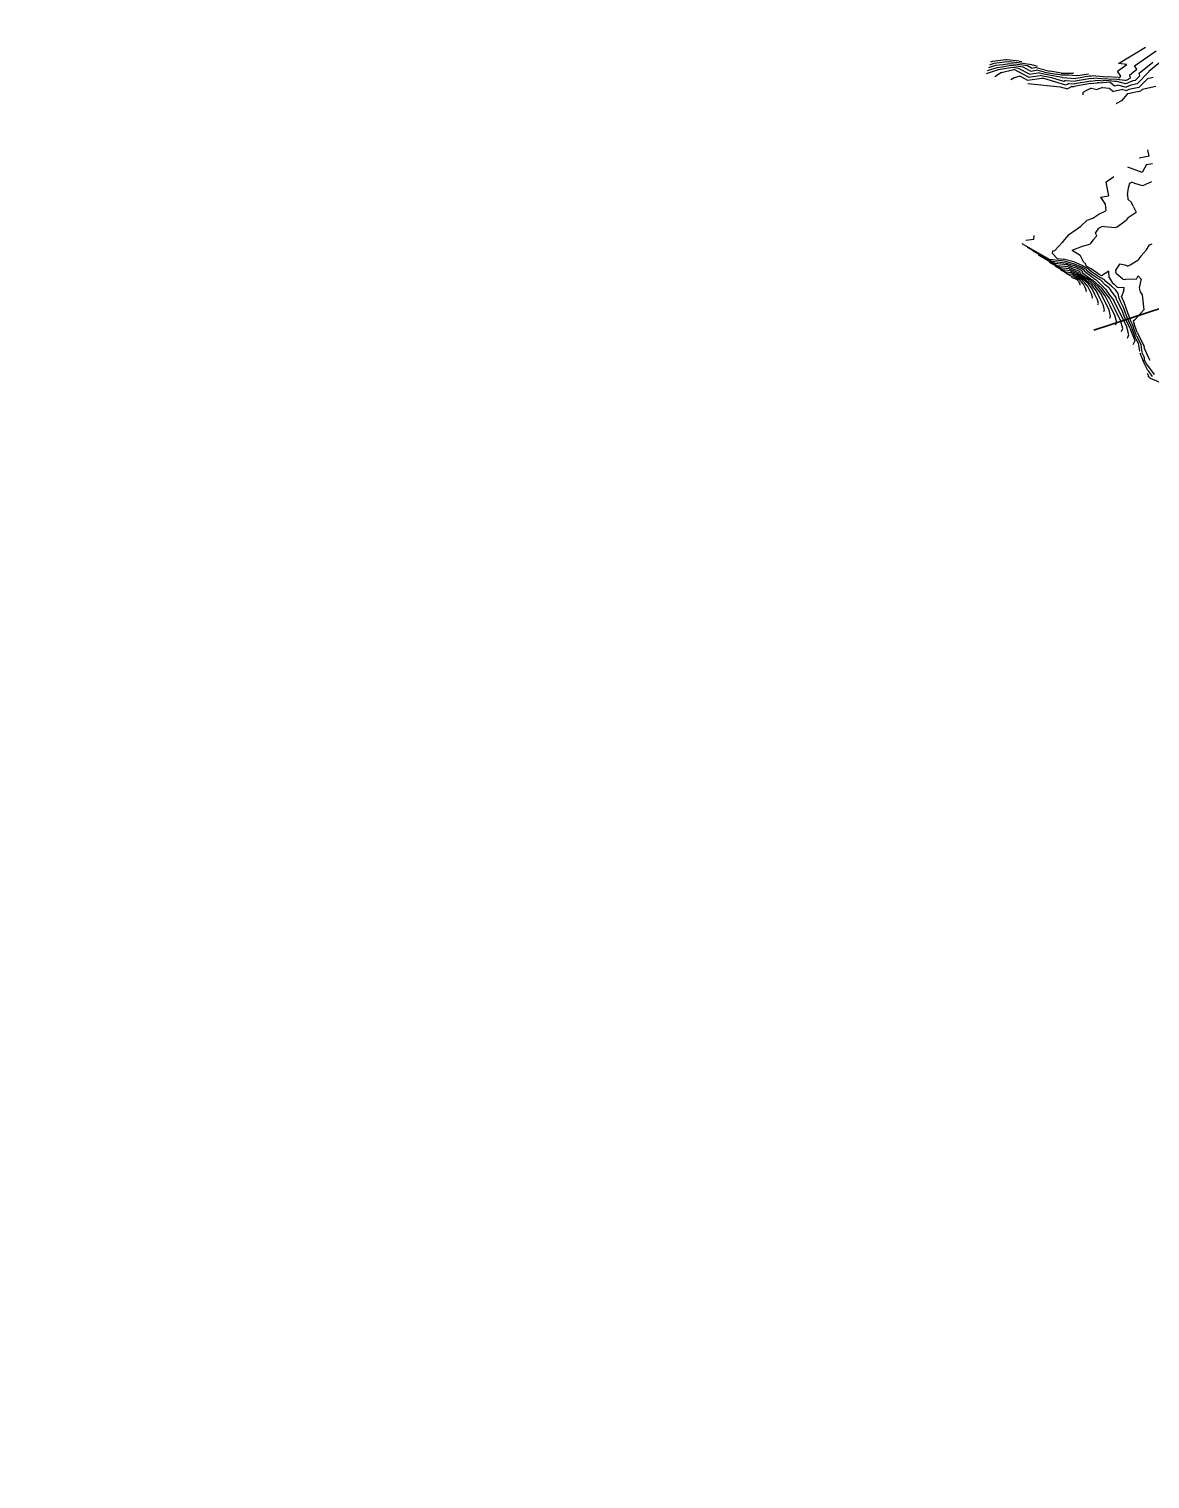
# Model space of a CAD drawing. Header units: metres. Extents: x -1120501 to 1198934, y -4928884 to 66998.
# Drawn here: x -2825 to -1260, y -1663 to 361 of the extents above; entities that cross this region are included whole.
import ezdxf

# ---------------------------------------------------------------- set-up
doc = ezdxf.new("R2010")
doc.units = ezdxf.units.M
doc.layers.add('Cross Sections', color=10, linetype='Continuous')
doc.layers.add('SURF2CONTOURS', color=7, linetype='Continuous', lineweight=0)

msp = doc.modelspace()

# ---------------------------------------------------------------- linework, layer by layer
at = {"color": 7, "lineweight": 0}
msp.add_circle((-684.6, 190.5), 66807, dxfattribs=at)
at = {"layer": 'Cross Sections', "linetype": 'Continuous', "lineweight": 30}
msp.add_line((-1338.7, -59.4), (-958.8, 65.8), dxfattribs=at)
at = {"layer": 'SURF2CONTOURS', "color": 2, "linetype": 'Continuous', "lineweight": -3}
for p, q in [((-1304.2, 313, 267.5), (-1266.5, 335.7, 267.5)), ((-1472.4, 304.1, 267.5), (-1488.9, 298.6, 267.5)), ((-1476.1, 309.9, 268.5), (-1485.8, 306.8, 268.5)), ((-1479.9, 315.8, 269.5), (-1482.7, 314.9, 269.5)), ((-1461.3, 317.9, 269.5), (-1479.9, 315.8, 269.5)), ((-1465.2, 311.2, 268.5), (-1476.1, 309.9, 268.5)), ((-1469.2, 304.4, 267.5), (-1472.4, 304.1, 267.5)), ((-1452.1, 307.2, 267.5), (-1469.2, 304.4, 267.5)), ((-1456.2, 312.6, 268.5), (-1465.2, 311.2, 268.5)), ((-1460.2, 318.1, 269.5), (-1461.3, 317.9, 269.5)), ((-1442.7, 316.1, 269.5), (-1460.2, 318.1, 269.5)), ((-1445.6, 311.4, 268.5), (-1456.2, 312.6, 268.5)), ((-1448.6, 306.7, 267.5), (-1452.1, 307.2, 267.5)), ((-1443.7, 306.1, 267.5), (-1448.6, 306.7, 267.5)), ((-1431.2, 309.5, 268.5), (-1445.6, 311.4, 268.5)), ((-1428.3, 298.1, 267.5), (-1443.7, 306.1, 267.5)), ((-1442.7, 316.1, 269.5), (-1439.3, 315.6, 269.5)), ((-1425.6, 306.6, 268.5), (-1431.2, 309.5, 268.5)), ((-1425.6, 306.6, 268.5), (-1421.2, 307.1, 268.5)), ((-1406.6, 303.6, 268.5), (-1421.2, 307.1, 268.5)), ((-1406.6, 303.6, 268.5), (-1399.4, 302.4, 268.5)), ((-1305.7, 302.1, 267.5), (-1292.7, 311.3, 267.5)), ((-1292.7, 311.3, 267.5), (-1304.2, 313, 267.5)), ((-1275.3, 299.3, 266.5), (-1256.3, 314.8, 266.5)), ((-1449.9, 292.8, 266.5), (-1454.4, 289.9, 266.5)), ((-1441.3, 295, 266.5), (-1449.9, 292.8, 266.5)), ((-1441.3, 295, 266.5), (-1431.1, 289.7, 266.5)), ((-1431.1, 289.7, 266.5), (-1411.2, 292.3, 266.5)), ((-1428.3, 298.1, 267.5), (-1416.2, 299.7, 267.5)), ((-1408.6, 297.9, 267.5), (-1416.2, 299.7, 267.5)), ((-1410.5, 292.1, 266.5), (-1411.2, 292.3, 266.5)), ((-1408.5, 291.8, 266.5), (-1410.5, 292.1, 266.5)), ((-1385.8, 294, 267.5), (-1408.6, 297.9, 267.5)), ((-1377.9, 282.7, 266.5), (-1408.5, 291.8, 266.5)), ((-1384.2, 299.5, 268.5), (-1399.4, 302.4, 268.5)), ((-1383.1, 293.2, 267.5), (-1385.8, 294, 267.5)), ((-1384.2, 299.5, 268.5), (-1367.1, 299.3, 268.5)), ((-1382.8, 293.4, 267.5), (-1383.1, 293.2, 267.5)), ((-1382.8, 293.4, 267.5), (-1363.9, 291.9, 267.5)), ((-1373.7, 285.1, 266.5), (-1377.9, 282.7, 266.5)), ((-1373.7, 285.1, 266.5), (-1365.3, 284.4, 266.5)), ((-1367.1, 299.3, 268.5), (-1367.7, 299.8, 268.5)), ((-1357.8, 285.9, 266.5), (-1365.3, 284.4, 266.5)), ((-1360.2, 292.6, 267.5), (-1363.9, 291.9, 267.5)), ((-1345.1, 295, 267.5), (-1360.2, 292.6, 267.5)), ((-1350.7, 287, 266.5), (-1357.8, 285.9, 266.5)), ((-1343.2, 288.4, 266.5), (-1350.7, 287, 266.5)), ((-1342.9, 295.4, 267.5), (-1345.1, 295, 267.5)), ((-1343.2, 288.4, 266.5), (-1336.3, 289.2, 266.5)), ((-1342.9, 295.4, 267.5), (-1340.9, 295.6, 267.5)), ((-1325.5, 294.3, 267.5), (-1340.9, 295.6, 267.5)), ((-1329.2, 288.6, 266.5), (-1336.3, 289.2, 266.5)), ((-1329.2, 288.6, 266.5), (-1321.7, 289.5, 266.5)), ((-1325.5, 294.3, 267.5), (-1323.4, 294.6, 267.5)), ((-1323.4, 294.6, 267.5), (-1320.1, 294.2, 267.5)), ((-1321.7, 289.5, 266.5), (-1309.5, 288.1, 266.5)), ((-1304.8, 293.3, 267.5), (-1320.1, 294.2, 267.5)), ((-1308.1, 288, 266.5), (-1309.5, 288.1, 266.5)), ((-1306.3, 287.8, 266.5), (-1308.1, 288, 266.5)), ((-1293.8, 284.5, 266.5), (-1306.3, 287.8, 266.5)), ((-1300.9, 295.3, 267.5), (-1305.7, 302.1, 267.5)), ((-1304.8, 293.3, 267.5), (-1303, 293.1, 267.5)), ((-1302.3, 293.5, 267.5), (-1303, 293.1, 267.5)), ((-1302.4, 294.1, 267.5), (-1300.9, 295.3, 267.5)), ((-1302.4, 294.1, 267.5), (-1302.3, 293.5, 267.5)), ((-1284.1, 288.5, 266.5), (-1293.8, 284.5, 266.5)), ((-1280.8, 289.2, 266.5), (-1284.1, 288.5, 266.5)), ((-1280.8, 289.2, 266.5), (-1274.6, 295.5, 266.5)), ((-1263.7, 291.6, 265.5), (-1275.7, 279.5, 265.5)), ((-1274.6, 295.5, 266.5), (-1275.3, 299.3, 266.5)), ((-1255.6, 293.3, 265.5), (-1263.7, 291.6, 265.5)), ((-1349.7, 274.9, 265.5), (-1354.2, 272.3, 265.5)), ((-1354.2, 272.3, 265.5), (-1354.1, 269.2, 265.5)), ((-1342.2, 278.3, 265.5), (-1349.7, 274.9, 265.5)), ((-1342.2, 278.3, 265.5), (-1333.9, 276.8, 265.5)), ((-1326.5, 279.2, 265.5), (-1333.9, 276.8, 265.5)), ((-1326.5, 279.2, 265.5), (-1317, 278.3, 265.5)), ((-1317, 278.3, 265.5), (-1311.2, 273.8, 265.5)), ((-1298, 276.7, 265.5), (-1311.2, 273.8, 265.5)), ((-1298, 276.7, 265.5), (-1292.8, 275.3, 265.5)), ((-1289.6, 276.6, 265.5), (-1292.8, 275.3, 265.5)), ((-1275.7, 279.5, 265.5), (-1289.6, 276.6, 265.5)), ((-1261.5, 183.5, 263.5), (-1275.3, 180.7, 263.5)), ((-1261.5, 183.5, 263.5), (-1263.4, 192.6, 263.5)), ((-1290.1, 139.5, 262.5), (-1288.3, 145.9, 262.5)), ((-1288.3, 145.9, 262.5), (-1285.8, 147.3, 262.5)), ((-1281.5, 145.6, 262.5), (-1285.8, 147.3, 262.5)), ((-1270.8, 142, 262.5), (-1281.5, 145.6, 262.5)), ((-1258, 147.9, 262.5), (-1270.8, 142, 262.5)), ((-1291.6, 129.8, 262.5), (-1290.1, 139.5, 262.5)), ((-1291.6, 129.8, 262.5), (-1291.1, 123.5, 262.5)), ((-1286.1, 119.1, 262.5), (-1291.1, 123.5, 262.5)), ((-1290.9, 97.8, 262.5), (-1279.6, 105.2, 262.5)), ((-1283.9, 113.7, 262.5), (-1286.1, 119.1, 262.5)), ((-1283.9, 113.7, 262.5), (-1279.6, 105.2, 262.5)), ((-1336.5, 76.3, 262.5), (-1331.7, 83.2, 262.5)), ((-1331.7, 83.2, 262.5), (-1328.1, 84.9, 262.5)), ((-1324.3, 85.2, 262.5), (-1328.1, 84.9, 262.5)), ((-1324.3, 85.2, 262.5), (-1307.7, 83.8, 262.5)), ((-1306, 85.1, 262.5), (-1307.7, 83.8, 262.5)), ((-1306, 85.1, 262.5), (-1293.5, 94.2, 262.5)), ((-1290.9, 97.8, 262.5), (-1293.5, 94.2, 262.5)), ((-1400.6, 39.5, 263.5), (-1438.6, 61.1, 263.5)), ((-1422.2, 67.3, 263.5), (-1433.4, 65.8, 263.5)), ((-1422.2, 67.3, 263.5), (-1422.1, 72.9, 263.5)), ((-1354.5, 57.8, 262.5), (-1344.2, 60.9, 262.5)), ((-1339.5, 66.8, 262.5), (-1344.2, 60.9, 262.5)), ((-1334.6, 72.5, 262.5), (-1339.5, 66.8, 262.5)), ((-1334.6, 72.5, 262.5), (-1336.5, 76.3, 262.5)), ((-1393.1, 33.6, 264.5), (-1423.3, 50.8, 264.5)), ((-1368.7, 52.3, 262.5), (-1354.5, 57.8, 262.5)), ((-1368.7, 52.3, 262.5), (-1357.5, 45.6, 262.5)), ((-1352.7, 35, 262.5), (-1357.5, 45.6, 262.5)), ((-1385.6, 27.7, 265.5), (-1408, 40.5, 265.5)), ((-1379.6, 37.2, 263.5), (-1400.6, 39.5, 263.5)), ((-1376.4, 31.7, 264.5), (-1393.1, 33.6, 264.5)), ((-1378, 21.8, 266.5), (-1392.7, 30.1, 266.5)), ((-1373.1, 26.3, 265.5), (-1385.6, 27.7, 265.5)), ((-1376.5, 35.9, 263.5), (-1379.6, 37.2, 263.5)), ((-1369.9, 20.9, 266.5), (-1378, 21.8, 266.5)), ((-1365.4, 33, 263.5), (-1376.5, 35.9, 263.5)), ((-1367.9, 28.4, 264.5), (-1376.4, 31.7, 264.5)), ((-1373.1, 26.3, 265.5), (-1360.3, 21.2, 265.5)), ((-1369.9, 20.9, 266.5), (-1361.6, 17.6, 266.5)), ((-1362.6, 27, 264.5), (-1367.9, 28.4, 264.5)), ((-1355.2, 28.6, 263.5), (-1365.4, 33, 263.5)), ((-1357.8, 24.9, 264.5), (-1362.6, 27, 264.5)), ((-1359.7, 18.3, 265.5), (-1360.3, 21.2, 265.5)), ((-1357.8, 24.9, 264.5), (-1357.6, 24.7, 264.5)), ((-1354.5, 22.9, 264.5), (-1357.6, 24.7, 264.5)), ((-1355.2, 28.6, 263.5), (-1355.1, 28.5, 263.5)), ((-1348.6, 24.7, 263.5), (-1355.1, 28.5, 263.5)), ((-1354.7, 21, 264.5), (-1354.5, 22.9, 264.5)), ((-1354.7, 21, 264.5), (-1341.7, 11.5, 264.5)), ((-1352.7, 35, 262.5), (-1350.5, 34.3, 262.5)), ((-1350.5, 34.3, 262.5), (-1349.6, 30.5, 262.5)), ((-1349.6, 30.5, 262.5), (-1342.8, 26.6, 262.5)), ((-1348.7, 23.8, 263.5), (-1348.6, 24.7, 263.5)), ((-1341.2, 18.3, 263.5), (-1348.7, 23.8, 263.5)), ((-1342.4, 26.3, 262.5), (-1342.8, 26.6, 262.5)), ((-1342.8, 26.6, 262.5), (-1342.8, 26.6, 262.5)), ((-1331.2, 18.5, 262.5), (-1342.4, 26.3, 262.5)), ((-1317.5, 22.9, 262.5), (-1327.8, 16.6, 262.5)), ((-1317.2, 14.4, 262.5), (-1317.5, 22.9, 262.5)), ((-1370.5, 15.9, 267.5), (-1377.4, 19.8, 267.5)), ((-1366.7, 15.5, 267.5), (-1370.5, 15.9, 267.5)), ((-1366.7, 15.5, 267.5), (-1362.8, 13.9, 267.5)), ((-1362.6, 13, 267.5), (-1362.8, 13.9, 267.5)), ((-1358.6, 10.8, 267.5), (-1362.6, 13, 267.5)), ((-1361.2, 15.7, 266.5), (-1361.6, 17.6, 266.5)), ((-1352.6, 10.8, 266.5), (-1361.2, 15.7, 266.5)), ((-1346.6, 10.8, 265.5), (-1359.7, 18.3, 265.5)), ((-1355.7, 8.1, 267.5), (-1358.6, 10.8, 267.5)), ((-1353.2, 5, 267.5), (-1355.7, 8.1, 267.5)), ((-1351.4, 1.4, 267.5), (-1353.2, 5, 267.5)), ((-1346.3, 5.2, 266.5), (-1352.6, 10.8, 266.5)), ((-1349.7, -2.1, 267.5), (-1351.4, 1.4, 267.5)), ((-1336.9, 2.2, 265.5), (-1346.6, 10.8, 265.5)), ((-1341.1, -1.6, 266.5), (-1346.3, 5.2, 266.5)), ((-1341.7, 11.5, 264.5), (-1340.5, 10.9, 264.5)), ((-1335.8, 14.5, 263.5), (-1341.2, 18.3, 263.5)), ((-1327.6, -0.7, 264.5), (-1340.5, 10.9, 264.5)), ((-1329, -8.1, 265.5), (-1336.9, 2.2, 265.5)), ((-1335.8, 14.5, 263.5), (-1329.8, 11.2, 263.5)), ((-1327.8, 16.6, 262.5), (-1331.2, 18.5, 262.5)), ((-1322.5, 3.7, 263.5), (-1329.8, 11.2, 263.5)), ((-1318.7, 0.5, 263.5), (-1322.5, 3.7, 263.5)), ((-1318.7, 0.5, 263.5), (-1315.3, -2.8, 263.5)), ((-1317.2, 14.4, 262.5), (-1313.2, 7.2, 262.5)), ((-1313.2, 7.2, 262.5), (-1310.2, 4.7, 262.5)), ((-1306, 0.8, 262.5), (-1310.2, 4.7, 262.5)), ((-1306, 0.8, 262.5), (-1296.1, 0.2, 262.5)), ((-1296.6, -4, 262.5), (-1296.1, 0.2, 262.5)), ((-1349, -4.7, 267.5), (-1349.7, -2.1, 267.5)), ((-1349.4, -5.6, 267.5), (-1349, -4.7, 267.5)), ((-1337.2, -9.3, 266.5), (-1341.1, -1.6, 266.5)), ((-1333.5, -16.8, 266.5), (-1337.2, -9.3, 266.5)), ((-1332.1, -22.2, 266.5), (-1333.5, -16.8, 266.5)), ((-1323, -19.9, 265.5), (-1329, -8.1, 265.5)), ((-1316.9, -14.7, 264.5), (-1327.6, -0.7, 264.5)), ((-1317.3, -31.4, 265.5), (-1323, -19.9, 265.5)), ((-1308.8, -30.5, 264.5), (-1316.9, -14.7, 264.5)), ((-1307.5, -13.9, 263.5), (-1315.3, -2.8, 263.5)), ((-1307, -16.7, 263.5), (-1307.5, -13.9, 263.5)), ((-1305.8, -19.4, 263.5), (-1307, -16.7, 263.5)), ((-1298.8, -33, 263.5), (-1305.8, -19.4, 263.5)), ((-1296.6, -4, 262.5), (-1300.1, -12.3, 262.5)), ((-1296, -21.4, 262.5), (-1300.1, -12.3, 262.5)), ((-1332.9, -24, 266.5), (-1332.1, -22.2, 266.5)), ((-1315.2, -39.7, 265.5), (-1317.3, -31.4, 265.5)), ((-1316.4, -42.5, 265.5), (-1315.2, -39.7, 265.5)), ((-1301.2, -46, 264.5), (-1308.8, -30.5, 264.5)), ((-1296.5, -39.8, 263.5), (-1298.8, -33, 263.5)), ((-1288.8, -55.1, 263.5), (-1296.5, -39.8, 263.5)), ((-1295.6, -22.1, 262.5), (-1296, -21.4, 262.5)), ((-1287.2, -46.6, 262.5), (-1295.6, -22.1, 262.5)), ((-1298.3, -57.2, 264.5), (-1301.2, -46, 264.5)), ((-1300, -61, 264.5), (-1298.3, -57.2, 264.5)), ((-1288.2, -56.6, 263.5), (-1288.8, -55.1, 263.5)), ((-1288.2, -56.6, 263.5), (-1281.6, -73.7, 263.5)), ((-1284.4, -52.2, 262.5), (-1287.2, -46.6, 262.5)), ((-1282.1, -58.6, 262.5), (-1284.4, -52.2, 262.5)), ((-1278.9, -67.1, 262.5), (-1282.1, -58.6, 262.5)), ((-1283.5, -79.5, 263.5), (-1281.4, -74.8, 263.5)), ((-1281.6, -73.7, 263.5), (-1281.4, -74.8, 263.5)), ((-1278.9, -67.1, 262.5), (-1272.7, -79.8, 262.5)), ((-1271.5, -86.8, 262.5), (-1272.7, -79.8, 262.5)), ((-1270.6, -92.4, 262.5), (-1271.5, -86.8, 262.5)), ((-1270.6, -92.4, 262.5), (-1269.3, -95.1, 262.5)), ((-1269.3, -95.1, 262.5), (-1268.4, -97, 262.5)), ((-1268, -98.5, 262.5), (-1268.4, -97, 262.5)), ((-1267.7, -101.7, 262.5), (-1268, -98.5, 262.5)), ((-1267.7, -101.7, 262.5), (-1265, -106.8, 262.5)), ((-1265, -106.8, 262.5), (-1254.5, -121.3, 262.5)), ((-1262.4, -122.7, 263.5), (-1263.6, -119.9, 263.5)), ((-1262.1, -123.5, 263.5), (-1262.4, -122.7, 263.5)), ((-1261.4, -124.8, 263.5), (-1262.1, -123.5, 263.5)), ((-1261.4, -124.8, 263.5), (-1260.2, -126.4, 263.5)), ((-1260.2, -126.4, 263.5), (-1243.2, -133.4, 263.5))]:
    msp.add_line(p, q, dxfattribs=at)
at = {"layer": 'SURF2CONTOURS', "color": 4, "linetype": 'Continuous', "lineweight": -3}
for p, q in [((-1281.7, 309.5, 267), (-1251.8, 330.6, 267)), ((-1474.2, 307, 268), (-1487.4, 302.7, 268)), ((-1478, 312.9, 269), (-1484.2, 310.8, 269)), ((-1463.3, 314.6, 269), (-1478, 312.9, 269)), ((-1467.2, 307.8, 268), (-1474.2, 307, 268)), ((-1467.5, 300.3, 267), (-1452.3, 304.1, 267)), ((-1454.2, 309.9, 268), (-1467.2, 307.8, 268)), ((-1458.2, 315.4, 269), (-1463.3, 314.6, 269)), ((-1444.2, 313.8, 269), (-1458.2, 315.4, 269)), ((-1447.1, 309.1, 268), (-1454.2, 309.9, 268)), ((-1452.3, 304.1, 267), (-1450.1, 304.4, 267)), ((-1450, 304.4, 267), (-1450.1, 304.4, 267)), ((-1449.9, 304.4, 267), (-1450, 304.4, 267)), ((-1429.7, 293.9, 267), (-1449.9, 304.4, 267)), ((-1437.5, 307.8, 268), (-1447.1, 309.1, 268)), ((-1425, 311.1, 269), (-1444.2, 313.8, 269)), ((-1427, 302.3, 268), (-1437.5, 307.8, 268)), ((-1424.3, 310.8, 269), (-1425, 311.1, 269)), ((-1424.3, 310.8, 269), (-1423.7, 310.9, 269)), ((-1423.7, 310.9, 269), (-1417.7, 309.4, 269)), ((-1288.9, 296.7, 267), (-1278.6, 305, 267)), ((-1278.6, 305, 267), (-1281.7, 309.5, 267)), ((-1246.7, 314.2, 266), (-1261.8, 301.9, 266)), ((-1467.5, 300.3, 267), (-1476.7, 294.3, 267)), ((-1430.8, 285.2, 266), (-1385.4, 280.5, 266)), ((-1429.7, 293.9, 267), (-1413.7, 296, 267)), ((-1427, 302.3, 268), (-1418.7, 303.4, 268)), ((-1407.6, 300.7, 268), (-1418.7, 303.4, 268)), ((-1409.6, 295, 267), (-1413.7, 296, 267)), ((-1397.1, 292.9, 267), (-1409.6, 295, 267)), ((-1407.6, 300.7, 268), (-1390.7, 297.8, 268)), ((-1380.5, 287.9, 267), (-1397.1, 292.9, 267)), ((-1383.9, 296.6, 268), (-1390.7, 297.8, 268)), ((-1373.6, 296.5, 268), (-1383.9, 296.6, 268)), ((-1378.2, 289.2, 267), (-1380.5, 287.9, 267)), ((-1378.2, 289.2, 267), (-1364.6, 288.1, 267)), ((-1363.2, 295.6, 268), (-1373.6, 296.5, 268)), ((-1359, 289.3, 267), (-1364.6, 288.1, 267)), ((-1361.4, 296, 268), (-1363.2, 295.6, 268)), ((-1361.4, 296, 268), (-1346.3, 298.4, 268)), ((-1347.9, 291, 267), (-1359, 289.3, 267)), ((-1343.4, 284.9, 266), (-1353.5, 283, 266)), ((-1343.1, 291.9, 267), (-1347.9, 291, 267)), ((-1343.4, 284.9, 266), (-1334, 286, 266)), ((-1343.1, 291.9, 267), (-1338.6, 292.4, 267)), ((-1327.4, 291.5, 267), (-1338.6, 292.4, 267)), ((-1331, 285.7, 266), (-1334, 286, 266)), ((-1331, 285.7, 266), (-1320.9, 286.9, 266)), ((-1327.4, 291.5, 267), (-1322.6, 292, 267)), ((-1322.6, 292, 267), (-1314.8, 291.1, 267)), ((-1316, 286.4, 266), (-1320.9, 286.9, 266)), ((-1309.7, 281.4, 266), (-1316, 286.4, 266)), ((-1306.5, 290.6, 267), (-1314.8, 291.1, 267)), ((-1295.3, 289.4, 267), (-1306.5, 290.6, 267)), ((-1294.3, 289.2, 267), (-1295.3, 289.4, 267)), ((-1294.3, 289.2, 267), (-1292.2, 290, 267)), ((-1292.2, 290, 267), (-1288, 292.5, 267)), ((-1288.9, 296.7, 267), (-1288, 292.5, 267)), ((-1278.3, 284.4, 266), (-1286.8, 282.6, 266)), ((-1278.3, 284.4, 266), (-1261.7, 301.1, 266)), ((-1261.7, 301.1, 266), (-1261.8, 301.9, 266)), ((-1385.4, 280.5, 266), (-1375.3, 277.5, 266)), ((-1369.2, 280.9, 266), (-1375.3, 277.5, 266)), ((-1369.2, 280.9, 266), (-1366, 280.7, 266)), ((-1356.5, 282.6, 266), (-1366, 280.7, 266)), ((-1353.5, 283, 266), (-1356.5, 282.6, 266)), ((-1303.8, 282.7, 266), (-1309.7, 281.4, 266)), ((-1303.8, 282.7, 266), (-1293.3, 279.9, 266)), ((-1292, 270, 265), (-1300, 261, 265)), ((-1286.8, 282.6, 266), (-1293.3, 279.9, 266)), ((-1292, 270.5, 265), (-1291, 271, 265)), ((-1292, 270.5, 265), (-1292, 270, 265)), ((-1291, 271, 265), (-1273.2, 274.7, 265)), ((-1271.2, 276.6, 265), (-1273.2, 274.7, 265)), ((-1252, 280.6, 265), (-1271.2, 276.6, 265)), ((-1307.5, 257, 265), (-1307.1, 257.3, 265)), ((-1300, 261, 265), (-1307.1, 257.3, 265)), ((-1271.2, 160.6, 263), (-1291.2, 168.4, 263)), ((-1265.3, 171.7, 263), (-1271.2, 160.6, 263)), ((-1265.3, 171.7, 263), (-1256.6, 173.5, 263)), ((-1322.1, 147.4, 263), (-1310.5, 155.1, 263)), ((-1322.1, 147.4, 263), (-1318, 128.1, 263)), ((-1329.2, 126.4, 263), (-1318, 128.1, 263)), ((-1329.2, 126.4, 263), (-1322.6, 116.6, 263)), ((-1340, 97, 263), (-1331.6, 102.8, 263)), ((-1331.6, 102.8, 263), (-1321.8, 107.2, 263)), ((-1322.6, 116.6, 263), (-1321.8, 107.2, 263)), ((-1374.1, 73.7, 263), (-1363.3, 81.4, 263)), ((-1363.3, 81.4, 263), (-1356.6, 86, 263)), ((-1347.8, 94, 263), (-1356.6, 86, 263)), ((-1347.8, 94, 263), (-1340, 97, 263)), ((-1382.7, 63, 263), (-1393.3, 52, 263)), ((-1379.6, 67.4, 263), (-1382.7, 63, 263)), ((-1374.1, 73.7, 263), (-1379.6, 67.4, 263)), ((-1260.7, 59.6, 262), (-1257.3, 61.2, 262)), ((-1396.8, 36.5, 264), (-1431, 56, 264)), ((-1389.3, 30.6, 265), (-1415.7, 45.6, 265)), ((-1396.3, 47.9, 263), (-1395.8, 51.2, 263)), ((-1390, 40.8, 263), (-1396.3, 47.9, 263)), ((-1395.8, 51.2, 263), (-1393.3, 52, 263)), ((-1390, 40.8, 263), (-1381.2, 39.9, 263)), ((-1273.1, 44.2, 262), (-1277.1, 38.2, 262)), ((-1273.1, 44.2, 262), (-1265, 52.8, 262)), ((-1265, 52.8, 262), (-1260.7, 59.6, 262)), ((-1381.8, 24.7, 266), (-1400.3, 35.3, 266)), ((-1378, 34.4, 264), (-1396.8, 36.5, 264)), ((-1374.7, 29, 265), (-1389.3, 30.6, 265)), ((-1374.3, 18.9, 267), (-1385, 25, 267)), ((-1371.5, 23.6, 266), (-1381.8, 24.7, 266)), ((-1380.9, 39.7, 263), (-1381.2, 39.9, 263)), ((-1366.7, 36, 263), (-1380.9, 39.7, 263)), ((-1372.2, 32.2, 264), (-1378, 34.4, 264)), ((-1363.6, 24.6, 265), (-1374.7, 29, 265)), ((-1364, 30, 264), (-1372.2, 32.2, 264)), ((-1371.5, 23.6, 266), (-1360.9, 19.4, 266)), ((-1353.9, 30.5, 263), (-1366.7, 36, 263)), ((-1356.5, 26.8, 264), (-1364, 30, 264)), ((-1361.3, 24, 265), (-1363.6, 24.6, 265)), ((-1359.1, 23.1, 265), (-1361.3, 24, 265)), ((-1359.1, 23.1, 265), (-1358.9, 22.7, 265)), ((-1357.5, 21.9, 265), (-1358.9, 22.7, 265)), ((-1357.7, 19.6, 265), (-1357.5, 21.9, 265)), ((-1356.5, 26.8, 264), (-1356.4, 26.6, 264)), ((-1351.6, 23.8, 264), (-1356.4, 26.6, 264)), ((-1353.9, 30.5, 263), (-1353.9, 30.4, 263)), ((-1345.7, 25.7, 263), (-1353.9, 30.4, 263)), ((-1351.7, 22.4, 264), (-1351.6, 23.8, 264)), ((-1340.6, 14.3, 264), (-1351.7, 22.4, 264)), ((-1345.7, 25.2, 263), (-1345.7, 25.7, 263)), ((-1341.8, 22.3, 263), (-1345.7, 25.2, 263)), ((-1333.5, 16.5, 263), (-1341.8, 22.3, 263)), ((-1302.9, 32.6, 262), (-1308.3, 24.5, 262)), ((-1308.3, 24.5, 262), (-1308.1, 21.3, 262)), ((-1307, 19.3, 262), (-1308.1, 21.3, 262)), ((-1294.9, 31.3, 262), (-1302.9, 32.6, 262)), ((-1291.6, 30.1, 262), (-1294.9, 31.3, 262)), ((-1291.6, 30.1, 262), (-1287.9, 31.8, 262)), ((-1287.9, 31.8, 262), (-1277.1, 38.2, 262)), ((-1368.3, 18.2, 267), (-1374.3, 18.9, 267)), ((-1366.7, 13, 268), (-1369.7, 14.6, 268)), ((-1368.3, 18.2, 267), (-1362.2, 15.7, 267)), ((-1365.1, 12.8, 268), (-1366.7, 13, 268)), ((-1365.1, 12.8, 268), (-1363.4, 12.1, 268)), ((-1363.3, 11.7, 268), (-1363.4, 12.1, 268)), ((-1361.6, 10.7, 268), (-1363.3, 11.7, 268)), ((-1361.9, 14.3, 267), (-1362.2, 15.7, 267)), ((-1355.6, 10.8, 267), (-1361.9, 14.3, 267)), ((-1360.3, 9.6, 268), (-1361.6, 10.7, 268)), ((-1360.5, 17, 266), (-1360.9, 19.4, 266)), ((-1349.6, 10.8, 266), (-1360.5, 17, 266)), ((-1359.3, 8.2, 268), (-1360.3, 9.6, 268)), ((-1358.5, 6.7, 268), (-1359.3, 8.2, 268)), ((-1357.7, 5.2, 268), (-1358.5, 6.7, 268)), ((-1357.7, 19.6, 265), (-1352.8, 16.1, 265)), ((-1357.5, 4.1, 268), (-1357.7, 5.2, 268)), ((-1357.6, 3.7, 268), (-1357.5, 4.1, 268)), ((-1351, 6.7, 267), (-1355.6, 10.8, 267)), ((-1352.8, 16.1, 265), (-1343.5, 10.8, 265)), ((-1347.2, 1.7, 267), (-1351, 6.7, 267)), ((-1341.6, 3.7, 266), (-1349.6, 10.8, 266)), ((-1344.3, -4, 267), (-1347.2, 1.7, 267)), ((-1332.3, 0.8, 265), (-1343.5, 10.8, 265)), ((-1335.1, -4.9, 266), (-1341.6, 3.7, 266)), ((-1338.1, 12.5, 264), (-1340.6, 14.3, 264)), ((-1338.1, 12.5, 264), (-1335.4, 11, 264)), ((-1323.4, -1.3, 264), (-1335.4, 11, 264)), ((-1333.5, 16.5, 263), (-1324.3, 11.4, 263)), ((-1323, -11.4, 265), (-1332.3, 0.8, 265)), ((-1321.7, 8.7, 263), (-1324.3, 11.4, 263)), ((-1314.5, 2.6, 263), (-1321.7, 8.7, 263)), ((-1314.5, 2.6, 263), (-1308, -3.4, 263)), ((-1298.3, 11.8, 262), (-1307, 19.3, 262)), ((-1298.3, 11.8, 262), (-1293.9, 11.5, 262)), ((-1279.2, 12, 262), (-1293.9, 11.5, 262)), ((-1279.2, 12, 262), (-1276.6, 16.3, 262)), ((-1272.4, 12.1, 262), (-1276.6, 16.3, 262)), ((-1273, 10.4, 262), (-1275.2, -0.4, 262)), ((-1272.4, 12.1, 262), (-1273, 10.4, 262)), ((-1341.6, -9.5, 267), (-1344.3, -4, 267)), ((-1340.6, -13.5, 267), (-1341.6, -9.5, 267)), ((-1341.1, -14.8, 267), (-1340.6, -13.5, 267)), ((-1330.1, -14.6, 266), (-1335.1, -4.9, 266)), ((-1325.4, -24.1, 266), (-1330.1, -14.6, 266)), ((-1323, -1.7, 264), (-1323.4, -1.3, 264)), ((-1323, -1.7, 264), (-1322.5, -2.1, 264)), ((-1315.9, -25.2, 265), (-1323, -11.4, 265)), ((-1322.5, -2.1, 264), (-1317.6, -9.2, 264)), ((-1317.6, -9.2, 264), (-1310.9, -18, 264)), ((-1301.7, -35.9, 264), (-1310.9, -18, 264)), ((-1304.6, -8.3, 263), (-1308, -3.4, 263)), ((-1303.5, -14.5, 263), (-1304.6, -8.3, 263)), ((-1300.9, -20.4, 263), (-1303.5, -14.5, 263)), ((-1275.2, -0.4, 262), (-1273.8, -5.6, 262)), ((-1273.8, -5.6, 262), (-1271.1, -9.9, 262)), ((-1271.1, -9.9, 262), (-1268.8, -30.7, 262)), ((-1323.6, -31, 266), (-1325.4, -24.1, 266)), ((-1324.7, -33.3, 266), (-1323.6, -31, 266)), ((-1309.3, -38.7, 265), (-1315.9, -25.2, 265)), ((-1306.7, -48.5, 265), (-1309.3, -38.7, 265)), ((-1293.1, -53.3, 264), (-1301.7, -35.9, 264)), ((-1297.2, -27.5, 263), (-1300.9, -20.4, 263)), ((-1291.8, -43.2, 263), (-1297.2, -27.5, 263)), ((-1268.8, -30.7, 262), (-1282, -45.5, 262)), ((-1308.2, -51.8, 265), (-1306.7, -48.5, 265)), ((-1289.8, -66, 264), (-1293.1, -53.3, 264)), ((-1286.6, -53.6, 263), (-1291.8, -43.2, 263)), ((-1285.2, -57.6, 263), (-1286.6, -53.6, 263)), ((-1279.9, -71.3, 263), (-1285.2, -57.6, 263)), ((-1282, -45.5, 262), (-1283.6, -46.9, 262)), ((-1283.6, -46.9, 262), (-1282.5, -50.1, 262)), ((-1282.2, -50.7, 262), (-1282.5, -50.1, 262)), ((-1279.1, -59.6, 262), (-1282.2, -50.7, 262)), ((-1277.9, -62.9, 262), (-1279.1, -59.6, 262)), ((-1291.7, -70.3, 264), (-1289.8, -66, 264)), ((-1279.9, -71.3, 263), (-1276.9, -77.5, 263)), ((-1277.9, -62.9, 262), (-1268.4, -82.2, 262)), ((-1276.9, -77.5, 263), (-1275.1, -88.4, 263)), ((-1275.1, -88.4, 263), (-1275.2, -88.8, 263)), ((-1268.3, -105.4, 263), (-1273.9, -91.5, 263)), ((-1268.1, -84, 262), (-1268.4, -82.2, 262)), ((-1267.9, -85.5, 262), (-1268.1, -84, 262)), ((-1267.9, -85.5, 262), (-1263.6, -94.6, 262)), ((-1263.1, -95.6, 262), (-1263.6, -94.6, 262)), ((-1260.1, -101.8, 262), (-1263.1, -95.6, 262)), ((-1266.6, -109.3, 263), (-1268.3, -105.4, 263)), ((-1263.2, -115.8, 263), (-1266.6, -109.3, 263)), ((-1263.2, -115.8, 263), (-1257.4, -123.9, 263))]:
    msp.add_line(p, q, dxfattribs=at)

doc.saveas('drawing.dxf')
